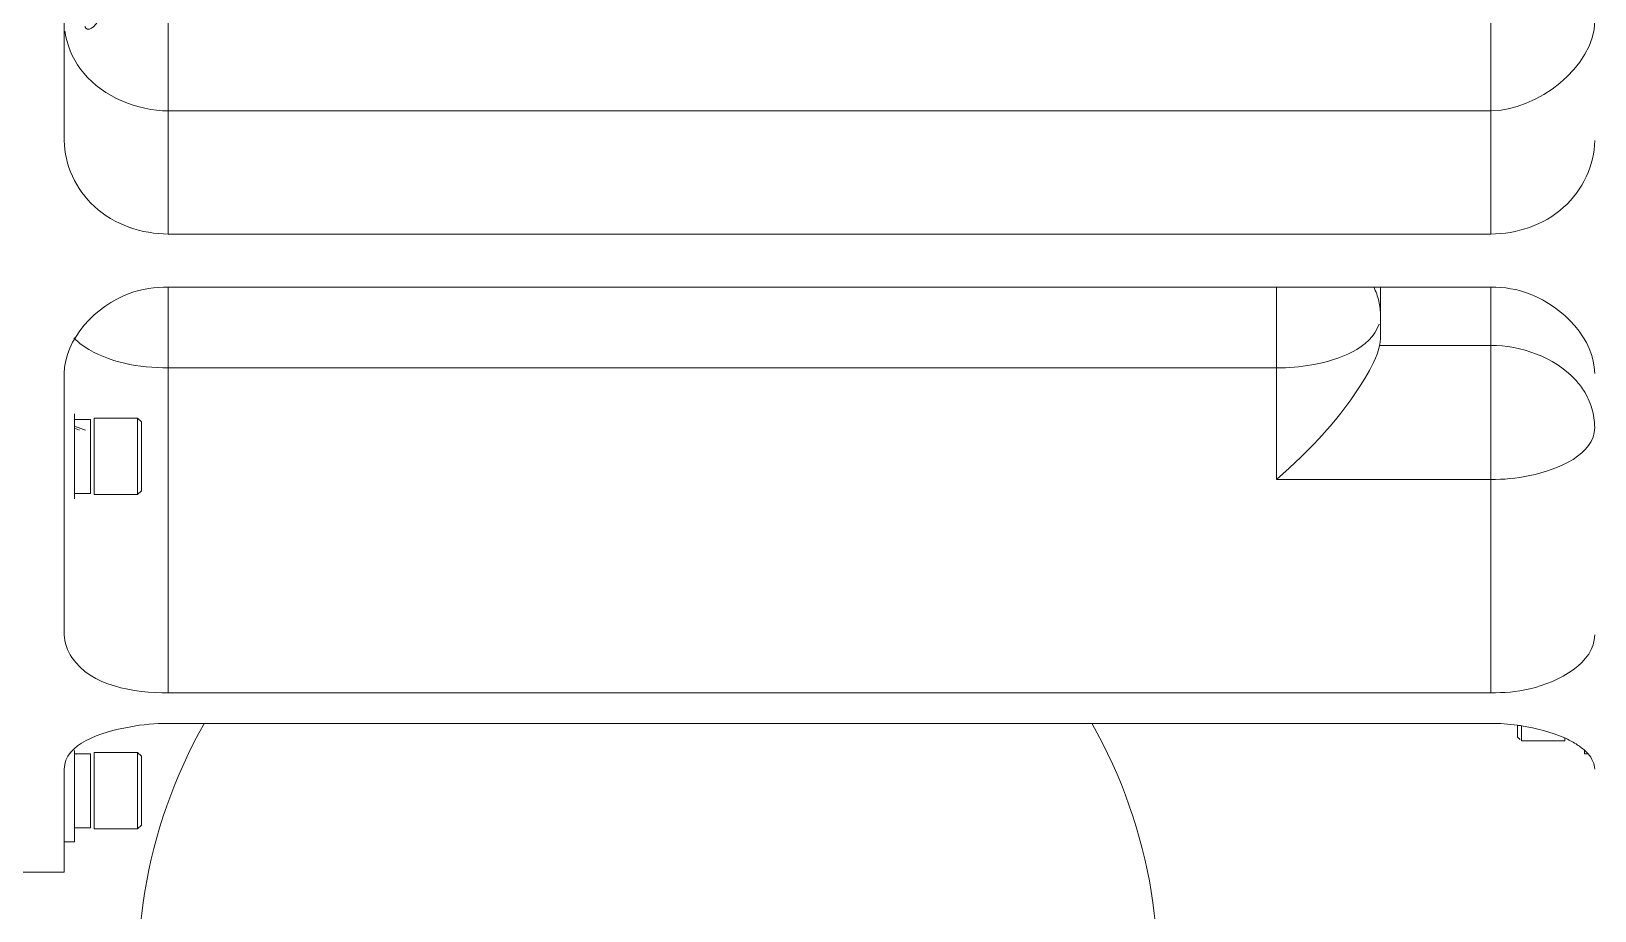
# Model space of a CAD drawing. Header units: centimetres. Extents: x 405464 to 563355, y 50011 to 66875.
# Drawn here: x 512068.61 to 512088.08, y 53186.65 to 53197.61 of the extents above; entities that cross this region are included whole.
import ezdxf

# ---------------------------------------------------------------- set-up
doc = ezdxf.new("R2010")
doc.units = ezdxf.units.CM
doc.linetypes.add('DASHED2', pattern=[9.525, 6.35, -3.175])
doc.layers.get('0').update_dxf_attribs({"lineweight": 9})
doc.layers.add('0-KRCN-MİMARİ-220526', color=8, linetype='Continuous', lineweight=9)
doc.layers.add('03__ASM_ALL_CURVES', color=7, linetype='Continuous')
doc.layers.add('DV_alçıpanel_duvar_yeni', color=1, linetype='Continuous', lineweight=20, true_color=0xff0000)

# ---------------------------------------------------------------- blocks, each defined once
blk = doc.blocks.new('A$C64829d13')
at = {"color": 8, "linetype": 'Continuous'}
for p, q in [((155.4733, 90.3812), (155.2521, 90.3812)), ((155.2521, 90.2143), (155.2521, 90.3812)), ((155.2356, 90.3317), (155.2521, 90.3317)), ((155.2356, 90.184), (155.2356, 90.3317)), ((155.1273, 90.3048), (155.1335, 90.311)), ((155.1273, 90.3048), (155.1273, 90.1934)), ((155.1335, 90.311), (155.2037, 90.311)), ((155.1335, 90.1872), (155.1335, 90.311)), ((155.2037, 90.1872), (155.2037, 90.311)), ((155.2356, 90.3091), (155.2098, 90.3091)), ((155.2098, 90.3091), (155.2098, 90.1892)), ((152.7853, 90.189), (152.7903, 90.184)), ((152.7858, 90.1891), (152.7907, 90.1891)), ((152.7907, 90.1891), (152.7907, 90.184)), ((155.1273, 90.1934), (155.1335, 90.1872)), ((155.1335, 90.1872), (155.2037, 90.1872)), ((155.2178, 90.1892), (155.2098, 90.1892)), ((155.2178, 90.1892), (155.2208, 90.1892)), ((155.2208, 90.1892), (155.2227, 90.1893)), ((155.2227, 90.1893), (155.2297, 90.1896)), ((155.2277, 90.1892), (155.2227, 90.1893)), ((155.233, 90.1893), (155.2277, 90.1892)), ((155.2356, 90.1892), (155.2277, 90.1892)), ((155.2297, 90.1896), (155.2327, 90.1898)), ((152.8928, 90.1685), (152.8226, 90.1685)), ((152.8226, 90.1635), (152.8226, 90.1685)), ((152.8928, 90.1437), (152.8928, 90.1685)), ((152.899, 90.1623), (152.8951, 90.1661)), ((152.899, 90.1623), (152.899, 90.1615)), ((152.899, 90.1615), (152.899, 90.143)), ((155.0837, 90.14), (152.9426, 90.14)), ((152.9426, 90.0905), (155.0837, 90.0905)), ((152.9426, 89.4332), (152.9426, 90.0905)), ((155.0837, 90.0905), (155.0837, 89.4332)), ((155.2521, 89.5733), (155.2521, 89.9964)), ((155.1273, 89.7632), (155.1335, 89.7694)), ((155.1335, 89.7694), (155.2037, 89.7694)), ((155.1335, 89.6456), (155.1335, 89.7694)), ((155.2037, 89.6456), (155.2037, 89.7694)), ((155.2356, 89.7675), (155.2098, 89.7675)), ((155.2098, 89.6476), (155.2098, 89.7675)), ((155.2356, 89.6385), (155.2356, 89.7765)), ((153.2893, 89.7449), (152.9426, 89.7449)), ((153.2893, 89.4332), (153.2893, 89.7449)), ((155.1273, 89.6518), (155.1273, 89.7632)), ((155.2178, 89.6651), (155.2208, 89.6639)), ((155.233, 89.663), (155.2277, 89.6651)), ((155.1273, 89.6518), (155.1335, 89.6456)), ((155.1335, 89.6456), (155.2037, 89.6456)), ((155.2356, 89.6476), (155.2098, 89.6476)), ((155.2208, 89.6639), (155.2297, 89.6606)), ((155.2297, 89.6606), (155.2327, 89.6595)), ((155.2327, 89.6595), (155.2356, 89.6585)), ((155.2356, 89.662), (155.233, 89.663)), ((155.0837, 89.5642), (153.2893, 89.5642)), ((152.9426, 89.5277), (153.1224, 89.5277)), ((153.1209, 89.5133), (153.1209, 89.4332)), ((155.0837, 89.4332), (152.9426, 89.4332)), ((152.9426, 89.3474), (155.0837, 89.3474)), ((152.9426, 88.5198), (152.9426, 89.3474)), ((155.0837, 89.3474), (155.0837, 87.4526)), ((155.2521, 87.6041), (155.2521, 89.1959)), ((155.0837, 89.1479), (152.9426, 89.1479))]:
    blk.add_line(p, q, dxfattribs=at)
blk.add_lwpolyline([(153.1224, 89.5277), (153.122, 89.5254), (153.1216, 89.523), (153.1213, 89.5206), (153.121, 89.5182), (153.1209, 89.5158), (153.1209, 89.5133)], dxfattribs=at)
for centre, radius, start, end in [((154.3069, 90.5463), 0.8255, 330.474, 209.5272), ((152.9449, 90.4777), 0.3378, 261.1412, 262.1811), ((152.8964, 89.6675), 0.1238, 212.8614, 223.3107), ((155.1227, 89.0017), 0.1295, 7.6319, 10.7408)]:
    blk.add_arc(centre, radius, start, end, dxfattribs=at)
for points, knots in [([(152.7742, 90.2143), (152.7742, 90.21), (152.7765, 90.2006), (152.7819, 90.1928), (152.7853, 90.189)], [0, 0, 0, 0, 0.45886, 1, 1, 1, 1]), ([(155.0837, 90.14), (155.105, 90.14), (155.162, 90.1449), (155.2521, 90.1726), (155.2521, 90.2143)], [0, 0, 0, 0, 0.337549, 1, 1, 1, 1]), ([(152.7903, 90.184), (152.7946, 90.18), (152.805, 90.1723), (152.8165, 90.1665), (152.8228, 90.1636)], [0, 0, 0, 0, 0.459779, 1, 1, 1, 1]), ([(152.899, 90.143), (152.9062, 90.1421), (152.9207, 90.1405), (152.9353, 90.14), (152.9426, 90.14)], [0, 0, 0, 0, 0.500286, 1, 1, 1, 1]), ([(152.9426, 90.0905), (152.9213, 90.0905), (152.8583, 90.087), (152.7742, 90.042), (152.7742, 89.9964)], [0, 0, 0, 0, 0.318414, 1, 1, 1, 1]), ([(155.2521, 89.9964), (155.2521, 90.0093), (155.2253, 90.0777), (155.1392, 90.0905), (155.0837, 90.0905)], [0, 0, 0, 0, 0.188976, 1, 1, 1, 1]), ([(152.9426, 89.7449), (152.9213, 89.7449), (152.8614, 89.7408), (152.7742, 89.7043), (152.7742, 89.6607)], [0, 0, 0, 0, 0.327654, 1, 1, 1, 1]), ([(153.1224, 89.5277), (153.1267, 89.5469), (153.1709, 89.6295), (153.2346, 89.6975), (153.2893, 89.7449)], [0, 0, 0, 0, 0.213085, 1, 1, 1, 1]), ([(152.7742, 89.6607), (152.7742, 89.6503), (152.7774, 89.629), (152.7865, 89.6094), (152.7924, 89.6003)], [0, 0, 0, 0, 0.489724, 1, 1, 1, 1]), ([(152.7742, 89.5733), (152.7742, 89.5181), (152.8452, 89.4451), (152.9209, 89.4332), (152.9426, 89.4332)], [0, 0, 0, 0, 0.717944, 1, 1, 1, 1]), ([(153.2893, 89.5642), (153.2701, 89.5642), (153.2112, 89.5596), (153.1372, 89.5333), (153.1232, 89.4932)], [0, 0, 0, 0, 0.310778, 1, 1, 1, 1]), ([(155.0837, 89.4332), (155.1052, 89.4332), (155.1814, 89.4431), (155.2521, 89.5178), (155.2521, 89.5733)], [0, 0, 0, 0, 0.278634, 1, 1, 1, 1]), ([(155.2366, 89.5155), (155.2342, 89.518), (155.2289, 89.5231), (155.2231, 89.5274), (155.2199, 89.5295)], [0, 0, 0, 0, 0.479976, 1, 1, 1, 1]), ([(153.1209, 89.48), (153.1209, 89.4721), (153.1228, 89.4558), (153.1284, 89.4404), (153.132, 89.433)], [0, 0, 0, 0, 0.492444, 1, 1, 1, 1]), ([(152.9426, 89.3474), (152.9006, 89.3474), (152.8148, 89.3196), (152.7742, 89.2356), (152.7742, 89.1959)], [0, 0, 0, 0, 0.513091, 1, 1, 1, 1]), ([(155.2521, 89.1959), (155.2521, 89.235), (155.2124, 89.319), (155.1263, 89.3474), (155.0837, 89.3474)], [0, 0, 0, 0, 0.478703, 1, 1, 1, 1])]:
    blk.add_open_spline(points, degree=3, knots=knots, dxfattribs=at)
for points in [[(152.8228, 90.1636), (152.845, 90.1538), (152.8689, 90.1477), (152.8929, 90.1439)], [(152.8063, 89.5826), (152.8399, 89.5469), (152.8936, 89.5277), (152.9426, 89.5277)], [(155.2199, 89.5295), (155.1811, 89.5557), (155.1306, 89.5642), (155.0837, 89.5642)], [(152.9426, 89.1479), (152.8683, 89.1479), (152.7742, 89.0763), (152.7742, 89.0021)], [(155.2206, 89.087), (155.1883, 89.1252), (155.1336, 89.1479), (155.0837, 89.1479)], [(155.2499, 89.0258), (155.2456, 89.0481), (155.2352, 89.0698), (155.2206, 89.087)], [(155.1815, 88.9503), (155.1736, 88.9728), (155.2095, 89.0328), (155.2191, 89.011)]]:
    blk.add_open_spline(points, degree=3, dxfattribs=at)
at = {"layer": '03__ASM_ALL_CURVES', "color": 8, "linetype": 'DASHED2', "ltscale": 10}
blk.add_circle((153.4, 131.3), 45.5, dxfattribs=at)
blk = doc.blocks.new('A$C9e52caec')
at = {"layer": 'DV_alçıpanel_duvar_yeni', "color": 8, "xscale": 7.692307692308199, "yscale": 7.692307692308199, "zscale": 7.692307692308199, "rotation": 180}
blk.add_blockref('A$C64829d13', (8905, 1620), dxfattribs=at)

msp = doc.modelspace()

# ---------------------------------------------------------------- block references
at = {"layer": '0-KRCN-MİMARİ-220526', "rotation": 359.999999999997}
msp.add_blockref('A$C9e52caec', (504358.269, 52262.368, 73.999), dxfattribs=at)

doc.saveas('drawing.dxf')
